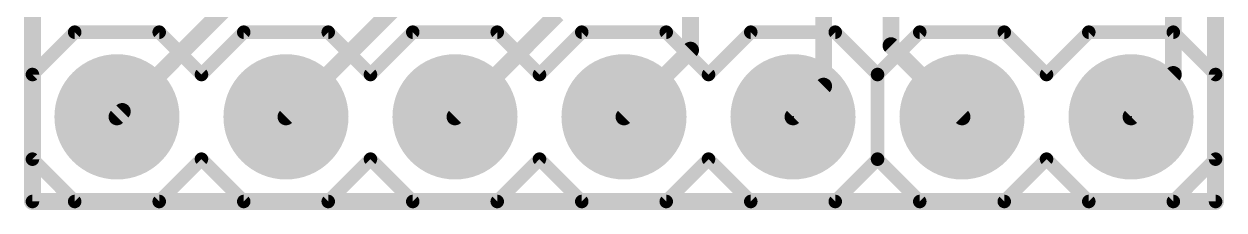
# Model space of a CAD drawing. Extents: x -0.1 to 20.3, y -11.4 to 28.1.
# Drawn here: x -0.13 to 17.91, y -0.13 to 2.66 of the extents above; entities that cross this region are included whole.
import ezdxf

# ---------------------------------------------------------------- set-up
doc = ezdxf.new("R2010")
doc.units = 0
for name, color, linetype in [('1', 12, 'CONTINUOUS'), ('16', 132, 'CONTINUOUS'), ('17', 110, 'CONTINUOUS'), ('20', 53, 'CONTINUOUS'), ('21', 41, 'CONTINUOUS'), ('23', 53, 'CONTINUOUS'), ('51', 53, 'CONTINUOUS')]:
    doc.layers.add(name, color=color, linetype=linetype)

# ---------------------------------------------------------------- blocks, each defined once
blk = doc.blocks.new('RECT')
blk.add_solid([(-0.5, -0.5), (0.5, -0.5), (-0.5, 0.5), (0.5, 0.5)])
blk = doc.blocks.new('ROUNDP')
at = {"const_width": 0.5}
blk.add_lwpolyline([(0, -0.25, 1), (0, 0.25, 1), (0, -0.25)], format="xyb", dxfattribs=at)

msp = doc.modelspace()

# ---------------------------------------------------------------- linework, layer by layer
at = {"layer": '1', "const_width": 0.254}
for points in [[(0, 27.94), (0, 0)], [(17.78, 0), (17.78, 20.32)], [(12.9032, 2.3368), (12.9032, 15.0368)], [(17.145, 1.905), (17.145, 14.605)], [(9.89, 2.27), (9.89, 5.47)], [(11.89, 1.73), (11.89, 5.47)], [(1.27, 1.27), (3.89, 3.89)], [(3.81, 1.27), (5.89, 3.35)], [(6.35, 1.27), (7.89, 2.81)], [(8.89, 1.27), (9.89, 2.27)], [(13.97, 1.27), (12.9032, 2.3368)], [(16.51, 1.27), (17.145, 1.905)], [(11.43, 1.27), (11.89, 1.73)], [(1.27, 1.27), (1.35, 1.35)], [(0, 0), (17.78, 0)]]:
    msp.add_lwpolyline(points, dxfattribs=at)
at = {"layer": '1', "const_width": 0.127}
for points in [[(9.9349, 2.2251, 1), (9.8451, 2.3149)], [(12.9481, 2.3817, 1), (12.8583, 2.2919)], [(12.8397, 2.3368, 1), (12.9667, 2.3368)], [(9.8265, 2.27, 1), (9.9535, 2.27)], [(17.1899, 1.8601, 1), (17.1001, 1.9499)], [(11.9349, 1.6851, 1), (11.8451, 1.7749)], [(17.0815, 1.905, 1), (17.2085, 1.905)], [(11.8265, 1.73, 1), (11.9535, 1.73)], [(1.3949, 1.3051, 1), (1.3051, 1.3949)], [(1.2251, 1.3149, 1), (1.3149, 1.2251)], [(1.2251, 1.3149, 1), (1.3149, 1.2251)], [(3.7651, 1.3149, 1), (3.8549, 1.2251)], [(6.3051, 1.3149, 1), (6.3949, 1.2251)], [(8.8451, 1.3149, 1), (8.9349, 1.2251)], [(11.3851, 1.3149, 1), (11.4749, 1.2251)], [(13.9251, 1.2251, 1), (14.0149, 1.3149)], [(16.4651, 1.3149, 1), (16.5549, 1.2251)], [(0, 0.0635, 1), (0, -0.0635)], [(-0.0635, 0, 1), (0.0635, 0)], [(17.7165, 0, 1), (17.8435, 0)], [(17.78, -0.0635, 1), (17.78, 0.0635)]]:
    msp.add_lwpolyline(points, format="xyb", dxfattribs=at)
at = {"layer": '16', "const_width": 0.254}
for points in [[(0, 27.94), (0, 0)], [(17.78, 0), (17.78, 20.32)], [(0, 0), (17.78, 0)]]:
    msp.add_lwpolyline(points, dxfattribs=at)
at = {"layer": '16', "const_width": 0.127}
for points in [[(0, 0.0635, 1), (0, -0.0635)], [(-0.0635, 0, 1), (0.0635, 0)], [(17.7165, 0, 1), (17.8435, 0)], [(17.78, -0.0635, 1), (17.78, 0.0635)]]:
    msp.add_lwpolyline(points, format="xyb", dxfattribs=at)
at = {"layer": '20', "const_width": 0.2032}
for points in [[(0, 0), (0, 27.94)], [(17.78, 27.94), (17.78, 0)], [(17.78, 0), (0, 0)]]:
    msp.add_lwpolyline(points, dxfattribs=at)
at = {"layer": '20', "const_width": 0.1016}
for points in [[(0, 0.0508, 1), (0, -0.0508)], [(-0.0508, 0, 1), (0.0508, 0)], [(17.7292, 0, 1), (17.8308, 0)], [(17.78, -0.0508, 1), (17.78, 0.0508)]]:
    msp.add_lwpolyline(points, format="xyb", dxfattribs=at)
at = {"layer": '21', "const_width": 0.2032}
for points in [[(0, 1.905), (0.635, 2.54)], [(0.635, 2.54), (1.905, 2.54)], [(1.905, 2.54), (2.54, 1.905)], [(2.54, 1.905), (3.175, 2.54)], [(3.175, 2.54), (4.445, 2.54)], [(5.08, 1.905), (4.445, 2.54)], [(5.08, 1.905), (5.715, 2.54)], [(5.715, 2.54), (6.985, 2.54)], [(6.985, 2.54), (7.62, 1.905)], [(7.62, 1.905), (8.255, 2.54)], [(8.255, 2.54), (9.525, 2.54)], [(9.525, 2.54), (10.16, 1.905)], [(10.16, 1.905), (10.795, 2.54)], [(10.795, 2.54), (12.065, 2.54)], [(12.7, 1.905), (12.065, 2.54)], [(12.7, 1.905), (13.335, 2.54)], [(13.335, 2.54), (14.605, 2.54)], [(14.605, 2.54), (15.24, 1.905)], [(15.24, 1.905), (15.875, 2.54)], [(15.875, 2.54), (17.145, 2.54)], [(17.78, 1.905), (17.145, 2.54)], [(0, 0.635), (0, 1.905)], [(12.7, 0.635), (12.7, 1.905)], [(12.7, 0.635), (12.7, 1.905)], [(17.78, 0.635), (17.78, 1.905)], [(0.635, 0), (0, 0.635)], [(2.54, 0.635), (1.905, 0)], [(3.175, 0), (2.54, 0.635)], [(4.445, 0), (5.08, 0.635)], [(5.715, 0), (5.08, 0.635)], [(7.62, 0.635), (6.985, 0)], [(8.255, 0), (7.62, 0.635)], [(10.16, 0.635), (9.525, 0)], [(10.795, 0), (10.16, 0.635)], [(12.065, 0), (12.7, 0.635)], [(13.335, 0), (12.7, 0.635)], [(15.24, 0.635), (14.605, 0)], [(15.875, 0), (15.24, 0.635)], [(17.145, 0), (17.78, 0.635)], [(1.905, 0), (0.635, 0)], [(4.445, 0), (3.175, 0)], [(6.985, 0), (5.715, 0)], [(9.525, 0), (8.255, 0)], [(12.065, 0), (10.795, 0)], [(14.605, 0), (13.335, 0)], [(17.145, 0), (15.875, 0)]]:
    msp.add_lwpolyline(points, dxfattribs=at)
at = {"layer": '21', "const_width": 0.1016}
for points in [[(0.635, 2.5908, 1), (0.635, 2.4892)], [(0.6709, 2.5041, 1), (0.5991, 2.5759)], [(1.9409, 2.5759, 1), (1.8691, 2.5041)], [(1.905, 2.4892, 1), (1.905, 2.5908)], [(3.175, 2.5908, 1), (3.175, 2.4892)], [(3.2109, 2.5041, 1), (3.1391, 2.5759)], [(4.4809, 2.5759, 1), (4.4091, 2.5041)], [(4.445, 2.4892, 1), (4.445, 2.5908)], [(5.715, 2.5908, 1), (5.715, 2.4892)], [(5.7509, 2.5041, 1), (5.6791, 2.5759)], [(7.0209, 2.5759, 1), (6.9491, 2.5041)], [(6.985, 2.4892, 1), (6.985, 2.5908)], [(8.255, 2.5908, 1), (8.255, 2.4892)], [(8.2909, 2.5041, 1), (8.2191, 2.5759)], [(9.5609, 2.5759, 1), (9.4891, 2.5041)], [(9.525, 2.4892, 1), (9.525, 2.5908)], [(10.795, 2.5908, 1), (10.795, 2.4892)], [(10.8309, 2.5041, 1), (10.7591, 2.5759)], [(12.1009, 2.5759, 1), (12.0291, 2.5041)], [(12.065, 2.4892, 1), (12.065, 2.5908)], [(13.335, 2.5908, 1), (13.335, 2.4892)], [(13.3709, 2.5041, 1), (13.2991, 2.5759)], [(14.6409, 2.5759, 1), (14.5691, 2.5041)], [(14.605, 2.4892, 1), (14.605, 2.5908)], [(15.875, 2.5908, 1), (15.875, 2.4892)], [(15.9109, 2.5041, 1), (15.8391, 2.5759)], [(17.1809, 2.5759, 1), (17.1091, 2.5041)], [(17.145, 2.4892, 1), (17.145, 2.5908)], [(0.0508, 1.905, 1), (-0.0508, 1.905)], [(-0.0359, 1.9409, 1), (0.0359, 1.8691)], [(2.5041, 1.9409, 1), (2.5759, 1.8691)], [(2.5041, 1.8691, 1), (2.5759, 1.9409)], [(5.0441, 1.9409, 1), (5.1159, 1.8691)], [(5.0441, 1.8691, 1), (5.1159, 1.9409)], [(7.5841, 1.9409, 1), (7.6559, 1.8691)], [(7.5841, 1.8691, 1), (7.6559, 1.9409)], [(10.1241, 1.9409, 1), (10.1959, 1.8691)], [(10.1241, 1.8691, 1), (10.1959, 1.9409)], [(12.7508, 1.905, 1), (12.6492, 1.905)], [(12.7508, 1.905, 1), (12.6492, 1.905)], [(12.6641, 1.9409, 1), (12.7359, 1.8691)], [(12.6641, 1.8691, 1), (12.7359, 1.9409)], [(15.2041, 1.9409, 1), (15.2759, 1.8691)], [(15.2041, 1.8691, 1), (15.2759, 1.9409)], [(17.8308, 1.905, 1), (17.7292, 1.905)], [(17.7441, 1.8691, 1), (17.8159, 1.9409)], [(0.0359, 0.6709, 1), (-0.0359, 0.5991)], [(2.5759, 0.6709, 1), (2.5041, 0.5991)], [(2.5759, 0.5991, 1), (2.5041, 0.6709)], [(5.1159, 0.6709, 1), (5.0441, 0.5991)], [(5.1159, 0.5991, 1), (5.0441, 0.6709)], [(7.6559, 0.6709, 1), (7.5841, 0.5991)], [(7.6559, 0.5991, 1), (7.5841, 0.6709)], [(10.1959, 0.6709, 1), (10.1241, 0.5991)], [(10.1959, 0.5991, 1), (10.1241, 0.6709)], [(12.7359, 0.6709, 1), (12.6641, 0.5991)], [(12.7359, 0.5991, 1), (12.6641, 0.6709)], [(15.2759, 0.6709, 1), (15.2041, 0.5991)], [(15.2759, 0.5991, 1), (15.2041, 0.6709)], [(17.8159, 0.5991, 1), (17.7441, 0.6709)], [(-0.0508, 0.635, 1), (0.0508, 0.635)], [(12.6492, 0.635, 1), (12.7508, 0.635)], [(12.6492, 0.635, 1), (12.7508, 0.635)], [(17.7292, 0.635, 1), (17.8308, 0.635)], [(0.635, 0.0508, 1), (0.635, -0.0508)], [(0.5991, -0.0359, 1), (0.6709, 0.0359)], [(1.8691, 0.0359, 1), (1.9409, -0.0359)], [(1.905, -0.0508, 1), (1.905, 0.0508)], [(3.175, 0.0508, 1), (3.175, -0.0508)], [(3.1391, -0.0359, 1), (3.2109, 0.0359)], [(4.4091, 0.0359, 1), (4.4809, -0.0359)], [(4.445, -0.0508, 1), (4.445, 0.0508)], [(5.715, 0.0508, 1), (5.715, -0.0508)], [(5.6791, -0.0359, 1), (5.7509, 0.0359)], [(6.9491, 0.0359, 1), (7.0209, -0.0359)], [(6.985, -0.0508, 1), (6.985, 0.0508)], [(8.255, 0.0508, 1), (8.255, -0.0508)], [(8.2191, -0.0359, 1), (8.2909, 0.0359)], [(9.4891, 0.0359, 1), (9.5609, -0.0359)], [(9.525, -0.0508, 1), (9.525, 0.0508)], [(10.795, 0.0508, 1), (10.795, -0.0508)], [(10.7591, -0.0359, 1), (10.8309, 0.0359)], [(12.0291, 0.0359, 1), (12.1009, -0.0359)], [(12.065, -0.0508, 1), (12.065, 0.0508)], [(13.335, 0.0508, 1), (13.335, -0.0508)], [(13.2991, -0.0359, 1), (13.3709, 0.0359)], [(14.5691, 0.0359, 1), (14.6409, -0.0359)], [(14.605, -0.0508, 1), (14.605, 0.0508)], [(15.875, 0.0508, 1), (15.875, -0.0508)], [(15.8391, -0.0359, 1), (15.9109, 0.0359)], [(17.1091, 0.0359, 1), (17.1809, -0.0359)], [(17.145, -0.0508, 1), (17.145, 0.0508)]]:
    msp.add_lwpolyline(points, format="xyb", dxfattribs=at)
at = {"layer": '23'}
for p in [(11.43, 1.27), (16.51, 1.27)]:
    msp.add_point(p, dxfattribs=at)

# ---------------------------------------------------------------- block references
at = {"layer": '17', "xscale": 1.8796, "yscale": 1.8796, "rotation": 270}
for p in [(1.27, 1.27), (1.27, 1.27), (3.81, 1.27), (3.81, 1.27), (6.35, 1.27), (6.35, 1.27), (8.89, 1.27), (8.89, 1.27), (11.43, 1.27), (11.43, 1.27), (13.97, 1.27), (13.97, 1.27), (16.51, 1.27), (16.51, 1.27)]:
    msp.add_blockref('ROUNDP', p, dxfattribs=at)
at = {"layer": '51', "xscale": 0.508, "yscale": 0.508, "rotation": 180}
for p in [(1.27, 1.27), (3.81, 1.27), (6.35, 1.27), (8.89, 1.27), (11.43, 1.27), (13.97, 1.27), (16.51, 1.27)]:
    msp.add_blockref('RECT', p, dxfattribs=at)

doc.saveas('drawing.dxf')
